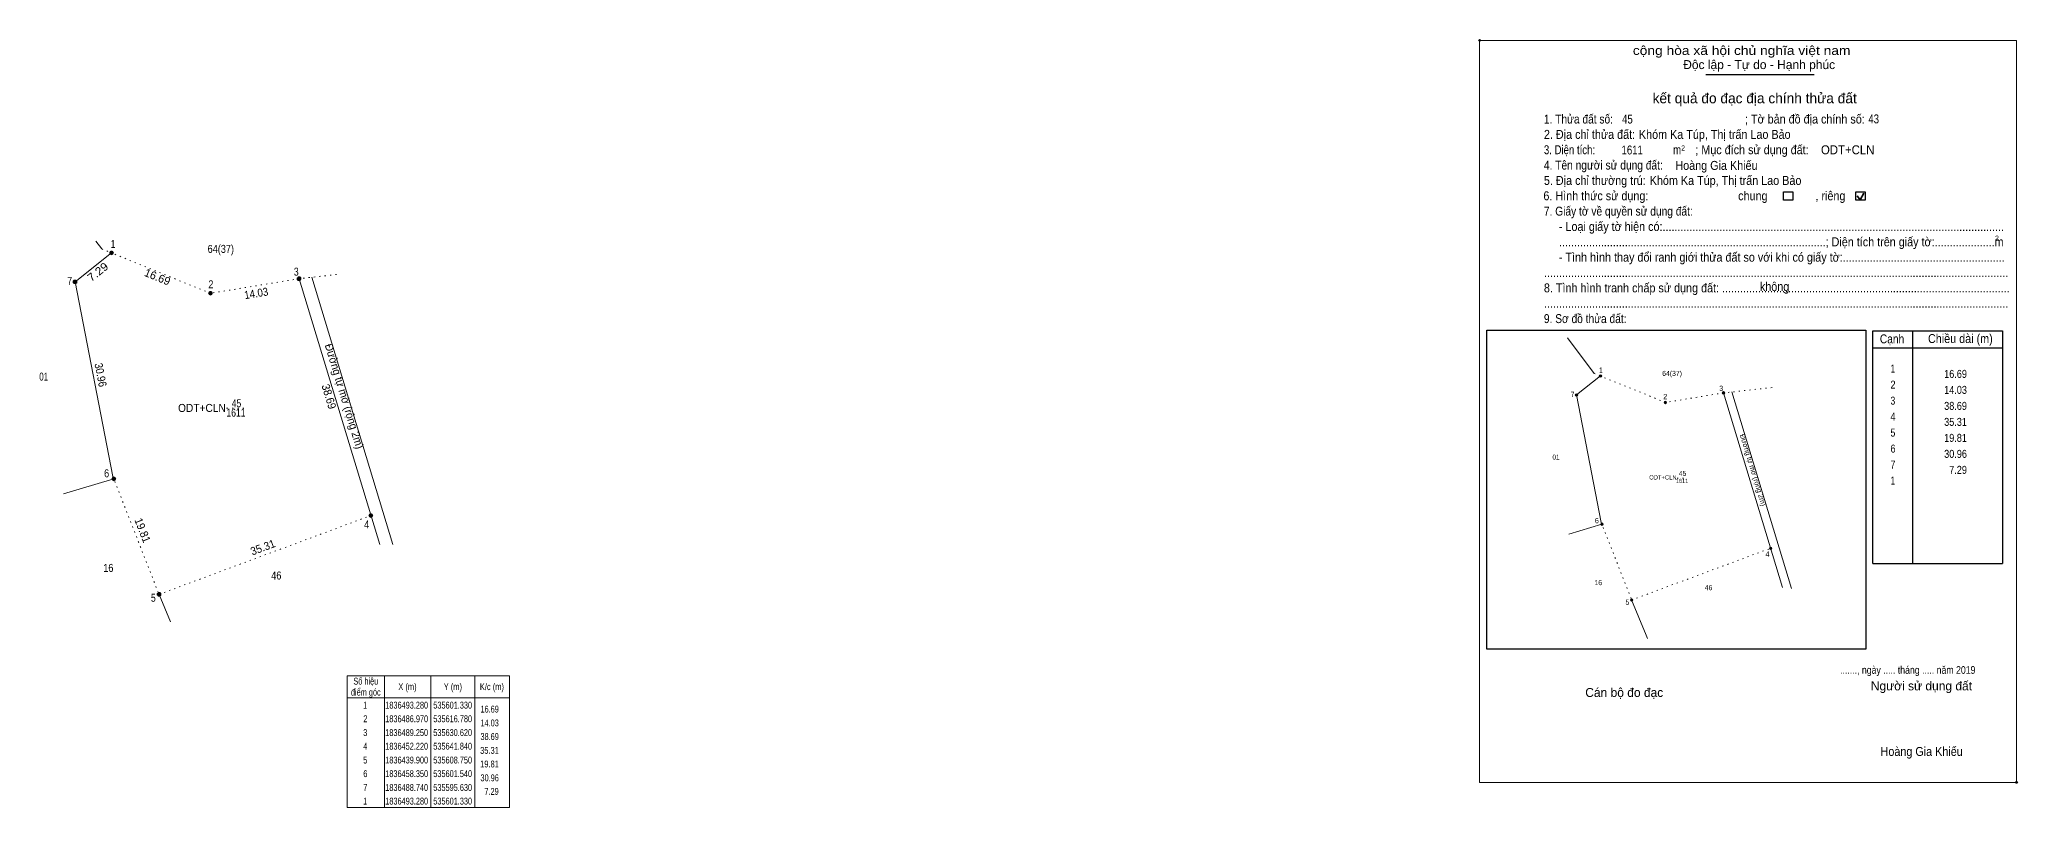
# Model space of a CAD drawing. Header units: metres. Extents: x 534265 to 535647, y 1836382 to 1836975.
# Drawn here: x 534998.4 to 535307.3, y 1836395 to 1836515 of the extents above; entities that cross this region are included whole.
import ezdxf
from ezdxf.enums import TextEntityAlignment as Align

# ---------------------------------------------------------------- set-up
doc = ezdxf.new("R2010")
doc.units = ezdxf.units.M
doc.header["$LTSCALE"] = 0.56
doc.header["$PDMODE"] = 32
doc.header["$PDSIZE"] = 0.28
doc.linetypes.add('DOTTED', pattern=[1.5, 0.3, -1.2])
for name, color, linetype, lineweight in [('10', 7, 'DOTTED', 13), ('40', 7, 'Continuous', 13), ('63', 7, 'Continuous', 13), ('7', 7, 'Continuous', 25), ('8', 7, 'DOTTED', 13)]:
    doc.layers.add(name, color=color, linetype=linetype, lineweight=lineweight)
doc.layers.add('32', color=7, linetype='Continuous')

msp = doc.modelspace()

# ---------------------------------------------------------------- hatches: boundary and pattern name
at = {"layer": '63'}
for points in [[(535009.9015, 1836481.66, 1), (535009.3185, 1836481.66, 1)], [(535039.1915, 1836477.63, 1), (535038.6085, 1836477.63, 1)], [(535004.2015, 1836477.12, 1), (535003.6185, 1836477.12, 1)], [(535025.3515, 1836475.35, 1), (535024.7685, 1836475.35, 1)], [(535242.3844, 1836462.4198, 1), (535242.0019, 1836462.4198, 1)], [(535238.6447, 1836459.4411, 1), (535238.2621, 1836459.4411, 1)], [(535261.6016, 1836459.7757, 1), (535261.219, 1836459.7757, 1)], [(535252.5212, 1836458.2798, 1), (535252.1386, 1836458.2798, 1)], [(535010.2615, 1836446.34, 1), (535009.6785, 1836446.34, 1)], [(535050.4115, 1836440.6, 1), (535049.8285, 1836440.6, 1)], [(535242.6206, 1836439.2464, 1), (535242.2381, 1836439.2464, 1)], [(535268.9631, 1836435.4803, 1), (535268.5805, 1836435.4803, 1)], [(535017.3215, 1836428.28, 1), (535016.7385, 1836428.28, 1)], [(535247.2527, 1836427.3972, 1), (535246.8701, 1836427.3972, 1)]]:
    msp.add_hatch(color=256, dxfattribs=at).paths.add_polyline_path(points)

# ---------------------------------------------------------------- linework, layer by layer
at = {"layer": '10'}
for p, q in [((535008.1, 1836482.28), (535009.61, 1836481.66)), ((535044.74, 1836478.28), (535039.04, 1836477.65)), ((535241.21, 1836462.83), (535242.19, 1836462.42)), ((535268.99, 1836460.61), (535261.5, 1836459.78)), ((535027.59, 1836457.38), (535030.9, 1836457.38)), ((535009.82, 1836446.73), (535017.03, 1836428.28)), ((535017.03, 1836428.28), (535050.12, 1836440.6)), ((535242.32, 1836439.51), (535247.06, 1836427.4)), ((535247.06, 1836427.4), (535268.77, 1836435.48))]:
    msp.add_line(p, q, dxfattribs=at)
at = {"layer": '10', "linetype": 'Continuous'}
for p, q in [((535002.09, 1836443.99), (535009.97, 1836446.34)), ((535237.26, 1836437.7), (535242.43, 1836439.25)), ((535017.03, 1836428.28), (535018.82, 1836423.98)), ((535247.06, 1836427.4), (535249.34, 1836421.92)), ((535249.34, 1836421.92), (535249.56, 1836421.38))]:
    msp.add_line(p, q, dxfattribs=at)
at = {"layer": '10'}
for points in [[(535038.9, 1836477.63), (535025.06, 1836475.35), (535009.61, 1836481.66)], [(535261.42, 1836459.78), (535252.33, 1836458.28), (535242.19, 1836462.42)]]:
    msp.add_lwpolyline(points, dxfattribs=at)
at = {"layer": '40'}
for p, q in [((535003.91, 1836477.12), (535009.61, 1836481.66)), ((535008.1, 1836482.28), (535007.18, 1836483.52)), ((535038.9, 1836477.63), (535051.5, 1836436.05)), ((535040.92, 1836477.86), (535053.57, 1836436.08)), ((535003.91, 1836477.12), (535009.82, 1836446.73)), ((535241.21, 1836462.83), (535237.07, 1836468.38)), ((535238.45, 1836459.45), (535242.19, 1836462.42)), ((535238.45, 1836459.45), (535242.32, 1836439.51)), ((535261.42, 1836459.78), (535270.63, 1836429.36)), ((535262.72, 1836459.92), (535272.05, 1836429.2))]:
    msp.add_line(p, q, dxfattribs=at)
at = {"layer": '63', "lineweight": 25}
msp.add_line((535284.72, 1836433.08), (535305, 1836433.08), dxfattribs=at)
at = {"layer": '63'}
for p, q in [((535052.23, 1836415.56), (535052.23, 1836394.96)), ((535059.48, 1836415.56), (535059.48, 1836394.96)), ((535066.38, 1836415.56), (535066.38, 1836394.96)), ((535046.44, 1836412.12), (535071.76, 1836412.12))]:
    msp.add_line(p, q, dxfattribs=at)
msp.add_lwpolyline([(535046.44, 1836415.56), (535071.76, 1836415.56), (535071.76, 1836394.96), (535046.44, 1836394.96)], close=True, dxfattribs=at)
for centre, radius in [((535009.61, 1836481.66), 0.2915), ((535038.9, 1836477.63), 0.2915), ((535003.91, 1836477.12), 0.2915), ((535025.06, 1836475.35), 0.2915), ((535242.1932, 1836462.4198), 0.1913), ((535238.4534, 1836459.4411), 0.1913), ((535261.4103, 1836459.7757), 0.1913), ((535252.3299, 1836458.2798), 0.1913), ((535009.97, 1836446.34), 0.2915), ((535050.12, 1836440.6), 0.2915), ((535242.4294, 1836439.2464), 0.1913), ((535268.7718, 1836435.4803), 0.1913), ((535017.03, 1836428.28), 0.2915), ((535247.0614, 1836427.3972), 0.1913)]:
    msp.add_circle(centre, radius, dxfattribs=at)
at = {"layer": '7', "lineweight": 13}
msp.add_line((535223.32, 1836514.88), (535307.19, 1836514.88), dxfattribs=at)
at = {"layer": '7'}
for p, q in [((535258.64, 1836509.56), (535275.6, 1836509.56)), ((535284.72, 1836433.08), (535284.72, 1836469.48)), ((535290.92, 1836469.48), (535290.92, 1836433.08)), ((535284.72, 1836466.8), (535305, 1836466.8))]:
    msp.add_line(p, q, dxfattribs=at)
at = {"layer": '7', "lineweight": 35}
for p, q in [((535282.3, 1836490.6), (535282.78, 1836489.98)), ((535282.78, 1836489.98), (535283.36, 1836491.02))]:
    msp.add_line(p, q, dxfattribs=at)
at = {"layer": '7', "lineweight": 13}
msp.add_lwpolyline([(535307.19, 1836514.88), (535307.19, 1836398.88), (535223.32, 1836398.88), (535223.32, 1836514.88)], dxfattribs=at)
at = {"layer": '7'}
for points in [[(535270.78, 1836491.22), (535272.22, 1836491.22), (535272.22, 1836489.88), (535270.78, 1836489.88)], [(535282.11, 1836491.22), (535283.55, 1836491.22), (535283.55, 1836489.88), (535282.11, 1836489.88)], [(535224.45, 1836469.56), (535283.67, 1836469.56), (535283.67, 1836419.69), (535224.45, 1836419.69)]]:
    msp.add_lwpolyline(points, close=True, dxfattribs=at)
msp.add_lwpolyline([(535284.72, 1836469.48), (535305, 1836469.48), (535305, 1836433.08)], dxfattribs=at)
for p in [(535223.32, 1836514.88), (535307.19, 1836398.88)]:
    msp.add_point(p, dxfattribs=at)
at = {"layer": '8'}
msp.add_line((535254.18, 1836446.46), (535255.77, 1836446.46), dxfattribs=at)

# ---------------------------------------------------------------- texts
at = {"layer": '10'}
for s, width, p in [('ODT+CLN', 0.95, (535023.73, 1836456.8)), ('1611', 0.8, (535029.05, 1836456.06))]:
    msp.add_text(s, height=1.25, dxfattribs=dict(at, width=width)).set_placement(p, align=Align.CENTER)
at = {"layer": '32'}
for s, height, width, p in [('64(37)', 1.25, 0.85, (535026.68, 1836481.66)), ('01', 1.25, 0.75, (534999.015, 1836461.7)), ('64(37)', 0.7873, 0.85, (535253.38, 1836462.43)), ('45', 1.25, 0.8, (535029.13, 1836457.53)), ('01', 0.7873, 0.75, (535235.245, 1836449.34)), ('16', 1.25, 0.85, (535009.11, 1836431.79)), ('46', 1.25, 0.85, (535035.35, 1836430.6)), ('16', 0.7873, 0.85, (535241.855, 1836429.72)), ('46', 0.7873, 0.85, (535259.075, 1836428.93))]:
    msp.add_text(s, height=height, dxfattribs=dict(at, width=width)).set_placement(p, align=Align.CENTER)
at = {"layer": '32', "width": 0.95}
for height, p in [(1.25, (535045.375, 1836459.0761)), (0.7873, (535265.6519, 1836447.6141))]:
    msp.add_text('Đường tự mỡ (rộng 2m)', height=height, rotation=286.843, dxfattribs=at).set_placement(p, align=Align.CENTER)
at = {"layer": '63'}
for s, height, width, p in [(' 1', 1.25, 0.75, (535010.19, 1836482.44)), (' 7', 1.25, 0.8, (535003.45, 1836476.65)), (' 3', 1.25, 0.8, (535038.84, 1836478.1)), (' 2', 1.25, 0.85, (535025.52, 1836476.12)), (' 1', 0.82, 0.75, (535242.56, 1836462.93)), ('16.69', 1.25, 0.85, (535299.44, 1836462.12)), (' 7', 0.82, 0.8, (535238.14, 1836459.13)), (' 2', 0.82, 0.85, (535252.62, 1836458.79)), (' 3', 0.82, 0.8, (535261.36, 1836460.08)), ('14.03', 1.25, 0.85, (535299.44, 1836459.62)), ('38.69', 1.25, 0.85, (535299.44, 1836457.12)), ('35.31', 1.25, 0.85, (535299.44, 1836454.62)), ('19.81', 1.25, 0.85, (535299.44, 1836452.12)), ('30.96', 1.25, 0.85, (535299.44, 1836449.62)), (' 6', 1.25, 0.85, (535009.24, 1836446.58)), ('7.29', 1.25, 0.85, (535299.44, 1836447.12)), (' 4', 1.25, 0.85, (535049.86, 1836438.58)), (' 6', 0.82, 0.85, (535241.94, 1836439.4)), (' 4', 0.82, 0.85, (535268.6, 1836434.16)), (' 5', 1.25, 0.8, (535016.51, 1836427.12)), (' 5', 0.82, 0.8, (535246.71, 1836426.64)), ('16.69', 1.073, 0.7, (535070.11, 1836409.8)), ('38.69', 1.073, 0.7, (535070.11, 1836405.51)), ('14.03', 1.073, 0.7, (535070.11, 1836407.64)), ('35.31', 1.073, 0.65, (535070.11, 1836403.35)), ('19.81', 1.073, 0.65, (535070.11, 1836401.22)), ('30.96', 1.073, 0.7, (535070.11, 1836399.06)), ('7.29', 1.073, 0.7, (535070.09, 1836396.93))]:
    msp.add_text(s, height=height, dxfattribs=dict(at, width=width)).set_placement(p, align=Align.RIGHT)
for s, rotation, width, p in [('7.29', 38.537, 1.1, (535007.8506, 1836478.1893)), ('14.03', 9.355, 0.9, (535032.3084, 1836474.7262)), ('30.96', 281.005, 0.9, (535007.2987, 1836462.4643)), ('38.69', 286.857, 0.95, (535042.9784, 1836459.0212)), ('19.81', 291.345, 0.95, (535013.8839, 1836438.0675)), ('35.31', 20.421, 0.95, (535033.4619, 1836435.0395))]:
    msp.add_text(s, height=1.25, rotation=rotation, dxfattribs=dict(at, width=width)).set_placement(p, align=Align.CENTER)
msp.add_text('16.69', height=1.25, rotation=337.784, dxfattribs=at).set_placement((535016.5387, 1836477.3205), align=Align.CENTER)
for s, height, width, p in [(' 1', 1.25, 0.75, (535287.69, 1836462.94)), (' 3', 1.25, 0.8, (535287.685, 1836457.94)), (' 2', 1.25, 0.85, (535287.695, 1836460.44)), (' 4', 1.25, 0.85, (535287.69, 1836455.44)), (' 5', 1.25, 0.8, (535287.695, 1836452.94)), (' 6', 1.25, 0.85, (535287.695, 1836450.44)), (' 7', 1.25, 0.8, (535287.695, 1836447.94)), (' 1', 1.25, 0.75, (535287.69, 1836445.44)), ('điểm góc', 1.073, 0.7, (535049.33, 1836412.45)), ('Số hiệu', 1.073, 0.7, (535049.335, 1836414.17)), ('X (m)', 1.073, 0.75, (535055.84, 1836413.31)), ('Y (m)', 1.073, 0.75, (535062.93, 1836413.31)), ('K/c (m)', 1.073, 0.75, (535069.03, 1836413.31)), (' 1', 1.073, 0.6, (535049.08, 1836410.42)), ('1836493.280', 1.073, 0.7, (535055.715, 1836410.42)), ('535601.330', 1.073, 0.7, (535062.9, 1836410.42)), (' 3', 1.073, 0.65, (535049.075, 1836406.13)), (' 2', 1.073, 0.65, (535049.1, 1836408.29)), ('1836486.970', 1.073, 0.7, (535055.715, 1836408.29)), ('1836489.250', 1.073, 0.7, (535055.715, 1836406.13)), ('535616.780', 1.073, 0.7, (535062.9, 1836408.29)), ('535630.620', 1.073, 0.7, (535062.9, 1836406.13)), (' 4', 1.073, 0.65, (535049.09, 1836404)), ('1836452.220', 1.073, 0.7, (535055.715, 1836404)), ('535641.840', 1.073, 0.7, (535062.9, 1836404)), (' 5', 1.073, 0.65, (535049.085, 1836401.84)), (' 6', 1.073, 0.65, (535049.1, 1836399.71)), ('1836439.900', 1.073, 0.7, (535055.715, 1836401.84)), ('1836458.350', 1.073, 0.7, (535055.715, 1836399.71)), ('535608.750', 1.073, 0.7, (535062.9, 1836401.84)), ('535601.540', 1.073, 0.7, (535062.9, 1836399.71)), (' 7', 1.073, 0.65, (535049.085, 1836397.55)), ('1836488.740', 1.073, 0.7, (535055.715, 1836397.55)), ('535595.630', 1.073, 0.7, (535062.9, 1836397.55)), (' 1', 1.073, 0.6, (535049.08, 1836395.42)), ('1836493.280', 1.073, 0.7, (535055.715, 1836395.42)), ('535601.330', 1.073, 0.7, (535062.9, 1836395.42))]:
    msp.add_text(s, height=height, dxfattribs=dict(at, width=width)).set_placement(p, align=Align.CENTER)
at = {"layer": '7'}
for s, height, width, p in [('cộng hòa xã hội chủ nghĩa việt nam', 1.4, 1.15, (535247.25, 1836512.61)), ('1. Thửa đất số:', 1.4, 0.85, (535233.36, 1836501.89)), ('45', 1.4, 0.8, (535245.57, 1836501.89)), ('; Tờ bản đồ địa chính số:', 1.4, 0.9, (535264.77, 1836501.89)), ('43', 1.4, 0.8, (535284.04, 1836501.91)), ('2. Địa chỉ thửa đất:', 1.4, 0.9, (535233.36, 1836499.49)), ('Khóm Ka Túp, Thị trấn Lao Bảo', 1.4, 0.9, (535248.2, 1836499.49)), ('4. Tên người sử dụng đất:', 1.4, 0.85, (535233.36, 1836494.69)), ('3. Diện tích:', 1.4, 0.8, (535233.36, 1836497.09)), ('m', 1.4, 0.8, (535253.54, 1836497.09)), ('Hoàng Gia Khiếu', 1.4, 0.9, (535253.9, 1836494.64)), ('2', 0.7999, 0.8, (535254.8, 1836497.65)), ('; Mục đích sử dụng đất:', 1.4, 0.9, (535257.01, 1836497.09)), ('5. Địa chỉ thường trú:', 1.4, 0.9, (535233.36, 1836492.29)), ('Khóm Ka Túp, Thị trấn Lao Bảo', 1.4, 0.9, (535249.89, 1836492.29)), ('6. Hình thức sử dụng:', 1.4, 0.9, (535233.28, 1836489.89)), ('chung                , riêng', 1.4, 0.9, (535263.7, 1836489.89)), ('7. Giấy tờ về quyền sử dụng đất:', 1.4, 0.85, (535233.36, 1836487.49)), ('     - Loại giấy tờ hiện có:..................................................................................................................', 1.4, 0.9, (535233.36, 1836485.09)), ('     .........................................................................................; Diện tích trên giấy tờ:....................m', 1.4, 0.9, (535233.36, 1836482.69)), ('2', 0.7999, 0.8, (535303.84, 1836483.57)), ('     - Tình hình thay đổi ranh giới thửa đất so với khi có giấy tờ:......................................................', 1.4, 0.9, (535233.36, 1836480.29)), ('...........................................................................................................................................................', 1.4, 0.9, (535233.36, 1836477.89)), ('8. Tình hình tranh chấp sử dụng đất: ................................................................................................', 1.4, 0.9, (535233.36, 1836475.49)), ('không', 1.4, 0.9, (535267.1, 1836475.7)), ('9. Sơ đồ thửa đất:', 1.4, 0.85, (535233.36, 1836470.69)), ('...........................................................................................................................................................', 1.4, 0.9, (535233.36, 1836473.09)), ('Cạnh', 1.4, 0.85, (535285.84, 1836467.52)), ('Chiều dài (m)', 1.4, 0.9, (535293.36, 1836467.57)), ('......., ngày ..... tháng ..... năm 2019', 1.2, 0.85, (535279.62, 1836415.86)), ('Hoàng Gia Khiếu', 1.4, 0.9, (535285.95, 1836403.02))]:
    msp.add_text(s, height=height, dxfattribs=dict(at, width=width)).set_placement(p)
for s, p in [('Độc lập - Tự do - Hạnh phúc', (535255.12, 1836510.4)), ('Cán bộ đo đạc', (535239.82, 1836412.24)), ('Người sử dụng đất', (535284.43, 1836413.27))]:
    msp.add_text(s, height=1.4, dxfattribs=at).set_placement(p)
for s, height, p in [('kết quả đo đạc địa chính thửa đất', 1.6, (535266.285, 1836505.05)), ('.', 0.4001, (535307.1937, 1836398.69))]:
    msp.add_text(s, height=height, dxfattribs=at).set_placement(p, align=Align.CENTER)
at = {"layer": '8'}
for s, width, p in [('1611', 0.8, (535245.49, 1836497.05)), ('ODT+CLN', 0.95, (535276.64, 1836497.08))]:
    msp.add_text(s, height=1.4, dxfattribs=dict(at, width=width)).set_placement(p)
for s, height, width, p in [('ODT+CLN', 0.66, 0.95, (535251.95, 1836446.23)), ('45', 0.7873, 0.8, (535255.025, 1836446.79)), ('1611', 0.6561, 0.8, (535254.94, 1836445.69))]:
    msp.add_text(s, height=height, dxfattribs=dict(at, width=width)).set_placement(p, align=Align.CENTER)

doc.saveas('drawing.dxf')
